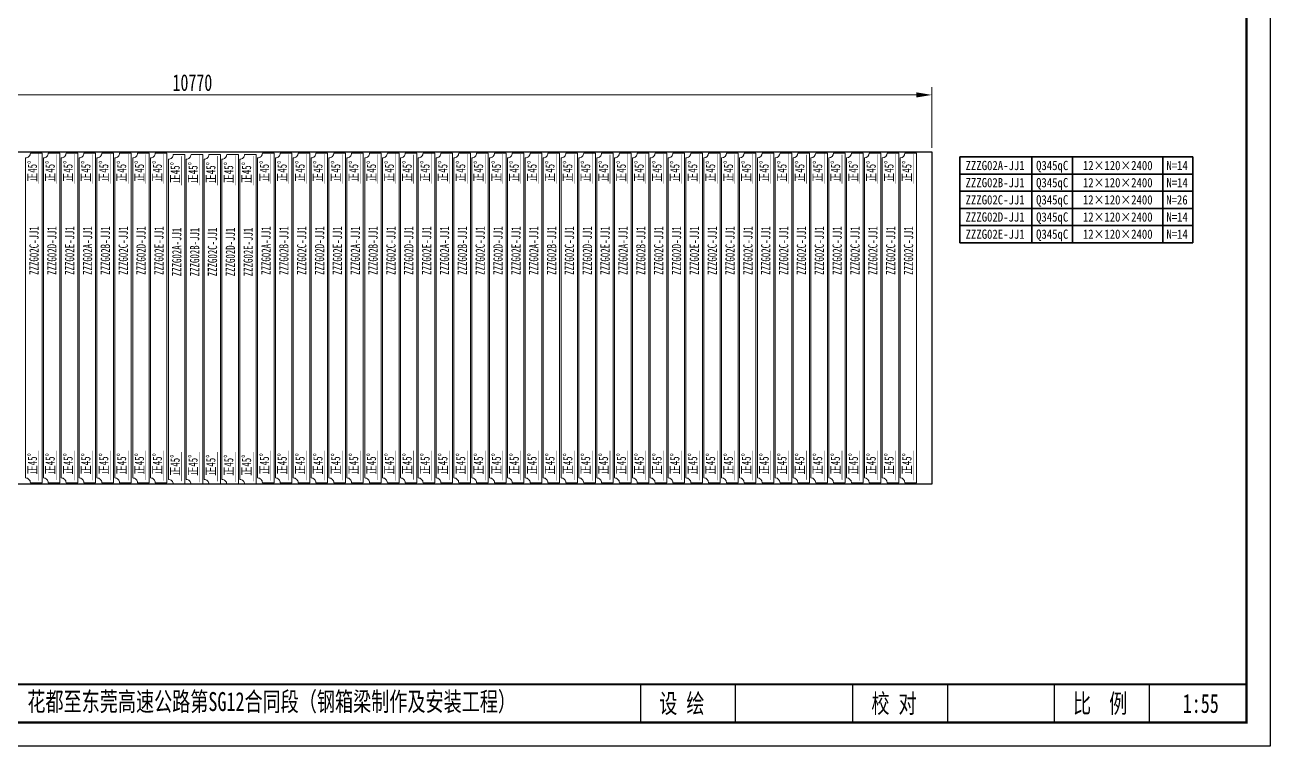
# Model space of a CAD drawing. Extents: x 1629247 to 2251351, y -601856 to -65897.
# Drawn here: x 1870601 to 1879671, y -381680 to -376430 of the extents above; entities that cross this region are included whole.
import ezdxf
from ezdxf.enums import TextEntityAlignment as Align

# ---------------------------------------------------------------- set-up
doc = ezdxf.new("R2010")
doc.units = 0
doc.header["$LTSCALE"] = 2
doc.header["$MEASUREMENT"] = 0
doc.header["$PDMODE"] = 35
doc.header["$PDSIZE"] = 50
doc.linetypes.add('PHANTOM', pattern=[63.5, 31.75, -6.35, 6.35, -6.35, 6.35, -6.35])
doc.layers.get('0').update_dxf_attribs({"linetype": 'CONTINUOUS'})
doc.layers.get('Defpoints').update_dxf_attribs({"linetype": 'CONTINUOUS'})
for name, color, linetype, lineweight in [('1图框轮廓', 7, 'CONTINUOUS', 35), ('2细线层', 41, 'CONTINUOUS', 15), ('标注层', 3, 'CONTINUOUS', 13)]:
    doc.layers.add(name, color=color, linetype=linetype, lineweight=lineweight)
doc.layers.add('A3', color=7, linetype='CONTINUOUS')
doc.styles.add('仿宋', font='仿宋_GB2312_1.ttf', dxfattribs={"width": 0.7})
doc.dimstyles.new('标准标注样式-45', dxfattribs={"dimscale": 45, "dimtxt": 2.7, "dimasz": 2.5, "dimexe": 1.25, "dimexo": 0.625, "dimtad": 1, "dimdec": 0, "dimdsep": 46, "dimtxsty": '仿宋', "dimcen": 2.5, "dimclrd": 3, "dimclre": 3, "dimclrt": 4, "dimazin": 0, "dimtfac": 1, "dimtdec": 0, "dimtmove": 0, "dimatfit": 3, "dimfxl": 1.25, "dimlwd": 13, "dimlwe": 13, "dimarcsym": 0})

# ---------------------------------------------------------------- blocks, each defined once
blk = doc.blocks.new('tukuangA4-')
at = {"layer": 'A3'}
for p, q in [((10266.1, 172.6), (10266.1, 448.8)), ((10956.6, 172.6), (10956.6, 448.8)), ((11811.5, 172.6), (11811.5, 448.8)), ((12501.9, 172.6), (12501.9, 448.8)), ((13280.2, 172.6), (13280.2, 448.8)), ((13970.7, 172.6), (13970.7, 448.8))]:
    blk.add_line(p, q, dxfattribs=at)
blk.add_lwpolyline([(14850, 10500), (14850, 0), (0, 0), (0, 10500)], close=True, dxfattribs=at)
for points, const_width in [([(882.1, 10327.4), (14677.4, 10327.4), (14677.4, 172.6), (882.1, 172.6), (882.1, 10327.4)], 17.3), ([(882.1, 448.8), (14677.4, 448.8)], 13.8)]:
    blk.add_lwpolyline(points, dxfattribs=dict(at, const_width=const_width))
at = {"layer": 'A3', "color": 7, "linetype": 'Continuous', "style": '仿宋', "width": 0.7}
for s, height, p in [('花都至东莞高速公路第SG12合同段（钢箱梁制作及安装工程）', 138.095, (5798.2, 255.1)), ('设 绘', 138.1, (10400.8, 241.5)), ('校 对', 138.1, (11946.1, 241.5)), ('比  例', 138.1, (13414.9, 241.5))]:
    blk.add_text(s, height=height, dxfattribs=at).set_placement(p)
blk = doc.blocks.new('*D198')
at = {"color": 3, "lineweight": 13, "ltscale": 3}
for p, q in [((1866436.3, -377325.1), (1866436.3, -376883.8)), ((1877206.3, -377325.1), (1877206.3, -376883.8))]:
    blk.add_line(p, q, dxfattribs=at)
at = {"color": 3, "linetype": 'ByBlock', "lineweight": 13, "ltscale": 3}
blk.add_line((1877093.8, -376940), (1866548.8, -376940), dxfattribs=at)
at = {"color": 3, "ltscale": 3}
for points in [[(1866548.8, -376921.3), (1866548.8, -376958.8), (1866436.3, -376940)], [(1877093.8, -376921.3), (1877093.8, -376958.8), (1877206.3, -376940)]]:
    blk.add_solid(points, dxfattribs=at)
at = {"layer": 'Defpoints', "color": 0, "ltscale": 3}
for p in [(1866436.3, -376940), (1866436.3, -377353.3), (1877206.3, -377353.3)]:
    blk.add_point(p, dxfattribs=at)
at = {"color": 4, "ltscale": 3, "insert": (1871821.3, -376851.1), "char_height": 121.5, "attachment_point": 5, "style": '仿宋'}
blk.add_mtext('10770', dxfattribs=at)

msp = doc.modelspace()

# ---------------------------------------------------------------- linework, layer by layer
at = {"color": 8, "ltscale": 3}
msp.add_lwpolyline([(1877206.3, -377353.3), (1877206.3, -379773.3), (1866436.3, -379773.3), (1866436.3, -377353.3)], close=True, dxfattribs=at)
at = {"layer": '1图框轮廓', "color": 30, "ltscale": 3}
for p, q in [((1877935.2, -377516.2), (1877935.2, -377391.2)), ((1878232.2, -377516.2), (1878232.2, -377391.2)), ((1878890.7, -377516.2), (1878890.7, -377391.2)), ((1877935.2, -377641.2), (1877935.2, -377516.2)), ((1878232.2, -377641.2), (1878232.2, -377516.2)), ((1878890.7, -377641.2), (1878890.7, -377516.2)), ((1877935.2, -377766.2), (1877935.2, -377641.2)), ((1878232.2, -377766.2), (1878232.2, -377641.2)), ((1878890.7, -377766.2), (1878890.7, -377641.2)), ((1877935.2, -377891.2), (1877935.2, -377766.2)), ((1878232.2, -377891.2), (1878232.2, -377766.2)), ((1878890.7, -377891.2), (1878890.7, -377766.2)), ((1877935.2, -378016.2), (1877935.2, -377891.2)), ((1878232.2, -378016.2), (1878232.2, -377891.2)), ((1878890.7, -378016.2), (1878890.7, -377891.2))]:
    msp.add_line(p, q, dxfattribs=at)
for points in [[(1879107.8, -377391.2), (1877411.7, -377391.2), (1877411.7, -377516.2), (1879107.8, -377516.2)], [(1879107.8, -377516.2), (1877411.7, -377516.2), (1877411.7, -377641.2), (1879107.8, -377641.2)], [(1879107.8, -377641.2), (1877411.7, -377641.2), (1877411.7, -377766.2), (1879107.8, -377766.2)], [(1879107.8, -377766.2), (1877411.7, -377766.2), (1877411.7, -377891.2), (1879107.8, -377891.2)], [(1879107.8, -377891.2), (1877411.7, -377891.2), (1877411.7, -378016.2), (1879107.8, -378016.2)]]:
    msp.add_lwpolyline(points, close=True, dxfattribs=at)
at = {"layer": '2细线层', "color": 1, "ltscale": 3}
for p, q in [((1875666.3, -377363.3), (1875581.3, -377363.3)), ((1875666.3, -379763.3), (1875666.3, -377363.3)), ((1875796.3, -377363.3), (1875711.3, -377363.3)), ((1875796.3, -379763.3), (1875796.3, -377363.3)), ((1875926.3, -377363.3), (1875841.3, -377363.3)), ((1875926.3, -379763.3), (1875926.3, -377363.3)), ((1876056.3, -377363.3), (1875971.3, -377363.3)), ((1876056.3, -379763.3), (1876056.3, -377363.3)), ((1876186.3, -377363.3), (1876101.3, -377363.3)), ((1876186.3, -379763.3), (1876186.3, -377363.3)), ((1876316.3, -377363.3), (1876231.3, -377363.3)), ((1876316.3, -379763.3), (1876316.3, -377363.3)), ((1876446.3, -377363.3), (1876361.3, -377363.3)), ((1876446.3, -379763.3), (1876446.3, -377363.3)), ((1876576.3, -377363.3), (1876491.3, -377363.3)), ((1876576.3, -379763.3), (1876576.3, -377363.3)), ((1876706.3, -377363.3), (1876621.3, -377363.3)), ((1876706.3, -379763.3), (1876706.3, -377363.3)), ((1876836.3, -377363.3), (1876751.3, -377363.3)), ((1876836.3, -379763.3), (1876836.3, -377363.3)), ((1876966.3, -377363.3), (1876881.3, -377363.3)), ((1876966.3, -379763.3), (1876966.3, -377363.3)), ((1877096.3, -377363.3), (1877011.3, -377363.3)), ((1877096.3, -379763.3), (1877096.3, -377363.3)), ((1875546.3, -377398.3), (1875546.3, -379728.3)), ((1875676.3, -377398.3), (1875676.3, -379728.3)), ((1875806.3, -377398.3), (1875806.3, -379728.3)), ((1875936.3, -377398.3), (1875936.3, -379728.3)), ((1876066.3, -377398.3), (1876066.3, -379728.3)), ((1876196.3, -377398.3), (1876196.3, -379728.3)), ((1876326.3, -377398.3), (1876326.3, -379728.3)), ((1876456.3, -377398.3), (1876456.3, -379728.3)), ((1876586.3, -377398.3), (1876586.3, -379728.3)), ((1876716.3, -377398.3), (1876716.3, -379728.3)), ((1876846.3, -377398.3), (1876846.3, -379728.3)), ((1876976.3, -377398.3), (1876976.3, -379728.3)), ((1875581.3, -379763.3), (1875666.3, -379763.3)), ((1875711.3, -379763.3), (1875796.3, -379763.3)), ((1875841.3, -379763.3), (1875926.3, -379763.3)), ((1875971.3, -379763.3), (1876056.3, -379763.3)), ((1876101.3, -379763.3), (1876186.3, -379763.3)), ((1876231.3, -379763.3), (1876316.3, -379763.3)), ((1876361.3, -379763.3), (1876446.3, -379763.3)), ((1876491.3, -379763.3), (1876576.3, -379763.3)), ((1876621.3, -379763.3), (1876706.3, -379763.3)), ((1876751.3, -379763.3), (1876836.3, -379763.3)), ((1876881.3, -379763.3), (1876966.3, -379763.3)), ((1877011.3, -379763.3), (1877096.3, -379763.3))]:
    msp.add_line(p, q, dxfattribs=at)
for points in [[(1870606.3, -377398.3), (1870606.3, -379728.3, -0.414214), (1870641.3, -379763.3), (1870726.3, -379763.3), (1870726.3, -377363.3), (1870641.3, -377363.3, -0.414214)], [(1870736.3, -377398.3), (1870736.3, -379728.3, -0.414214), (1870771.3, -379763.3), (1870856.3, -379763.3), (1870856.3, -377363.3), (1870771.3, -377363.3, -0.414214)], [(1870866.3, -377398.3), (1870866.3, -379728.3, -0.414214), (1870901.3, -379763.3), (1870986.3, -379763.3), (1870986.3, -377363.3), (1870901.3, -377363.3, -0.414214)], [(1870996.3, -377398.3), (1870996.3, -379728.3, -0.414214), (1871031.3, -379763.3), (1871116.3, -379763.3), (1871116.3, -377363.3), (1871031.3, -377363.3, -0.414214)], [(1871126.3, -377398.3), (1871126.3, -379728.3, -0.414214), (1871161.3, -379763.3), (1871246.3, -379763.3), (1871246.3, -377363.3), (1871161.3, -377363.3, -0.414214)], [(1871256.3, -377398.3), (1871256.3, -379728.3, -0.414214), (1871291.3, -379763.3), (1871376.3, -379763.3), (1871376.3, -377363.3), (1871291.3, -377363.3, -0.414214)], [(1871386.3, -377398.3), (1871386.3, -379728.3, -0.414214), (1871421.3, -379763.3), (1871506.3, -379763.3), (1871506.3, -377363.3), (1871421.3, -377363.3, -0.414214)], [(1871516.3, -377398.3), (1871516.3, -379728.3, -0.414214), (1871551.3, -379763.3), (1871636.3, -379763.3), (1871636.3, -377363.3), (1871551.3, -377363.3, -0.414214)], [(1871646.3, -377408.7), (1871646.3, -379738.7, -0.414214), (1871681.3, -379773.7), (1871766.3, -379773.7), (1871766.3, -377373.7), (1871681.3, -377373.7, -0.414214)], [(1871776.3, -377408.7), (1871776.3, -379738.7, -0.414214), (1871811.3, -379773.7), (1871896.3, -379773.7), (1871896.3, -377373.7), (1871811.3, -377373.7, -0.414214)], [(1871906.3, -377408.7), (1871906.3, -379738.7, -0.414214), (1871941.3, -379773.7), (1872026.3, -379773.7), (1872026.3, -377373.7), (1871941.3, -377373.7, -0.414214)], [(1872036.3, -377408.7), (1872036.3, -379738.7, -0.414214), (1872071.3, -379773.7), (1872156.3, -379773.7), (1872156.3, -377373.7), (1872071.3, -377373.7, -0.414214)], [(1872166.3, -377408.7), (1872166.3, -379738.7, -0.414214), (1872201.3, -379773.7), (1872286.3, -379773.7), (1872286.3, -377373.7), (1872201.3, -377373.7, -0.414214)], [(1872296.3, -377398.3), (1872296.3, -379728.3, -0.414214), (1872331.3, -379763.3), (1872416.3, -379763.3), (1872416.3, -377363.3), (1872331.3, -377363.3, -0.414214)], [(1872426.3, -377398.3), (1872426.3, -379728.3, -0.414214), (1872461.3, -379763.3), (1872546.3, -379763.3), (1872546.3, -377363.3), (1872461.3, -377363.3, -0.414214)], [(1872556.3, -377398.3), (1872556.3, -379728.3, -0.414214), (1872591.3, -379763.3), (1872676.3, -379763.3), (1872676.3, -377363.3), (1872591.3, -377363.3, -0.414214)], [(1872686.3, -377398.3), (1872686.3, -379728.3, -0.414214), (1872721.3, -379763.3), (1872806.3, -379763.3), (1872806.3, -377363.3), (1872721.3, -377363.3, -0.414214)], [(1872816.3, -377398.3), (1872816.3, -379728.3, -0.414214), (1872851.3, -379763.3), (1872936.3, -379763.3), (1872936.3, -377363.3), (1872851.3, -377363.3, -0.414214)], [(1872946.3, -377398.3), (1872946.3, -379728.3, -0.414214), (1872981.3, -379763.3), (1873066.3, -379763.3), (1873066.3, -377363.3), (1872981.3, -377363.3, -0.414214)], [(1873076.3, -377398.3), (1873076.3, -379728.3, -0.414214), (1873111.3, -379763.3), (1873196.3, -379763.3), (1873196.3, -377363.3), (1873111.3, -377363.3, -0.414214)], [(1873206.3, -377398.3), (1873206.3, -379728.3, -0.414214), (1873241.3, -379763.3), (1873326.3, -379763.3), (1873326.3, -377363.3), (1873241.3, -377363.3, -0.414214)], [(1873336.3, -377398.3), (1873336.3, -379728.3, -0.414214), (1873371.3, -379763.3), (1873456.3, -379763.3), (1873456.3, -377363.3), (1873371.3, -377363.3, -0.414214)], [(1873466.3, -377398.3), (1873466.3, -379728.3, -0.414214), (1873501.3, -379763.3), (1873586.3, -379763.3), (1873586.3, -377363.3), (1873501.3, -377363.3, -0.414214)], [(1873596.3, -377398.3), (1873596.3, -379728.3, -0.414214), (1873631.3, -379763.3), (1873716.3, -379763.3), (1873716.3, -377363.3), (1873631.3, -377363.3, -0.414214)], [(1873726.3, -377398.3), (1873726.3, -379728.3, -0.414214), (1873761.3, -379763.3), (1873846.3, -379763.3), (1873846.3, -377363.3), (1873761.3, -377363.3, -0.414214)], [(1873856.3, -377398.3), (1873856.3, -379728.3, -0.414214), (1873891.3, -379763.3), (1873976.3, -379763.3), (1873976.3, -377363.3), (1873891.3, -377363.3, -0.414214)], [(1873986.3, -377398.3), (1873986.3, -379728.3, -0.414214), (1874021.3, -379763.3), (1874106.3, -379763.3), (1874106.3, -377363.3), (1874021.3, -377363.3, -0.414214)], [(1874116.3, -377398.3), (1874116.3, -379728.3, -0.414214), (1874151.3, -379763.3), (1874236.3, -379763.3), (1874236.3, -377363.3), (1874151.3, -377363.3, -0.414214)], [(1874246.3, -377398.3), (1874246.3, -379728.3, -0.414214), (1874281.3, -379763.3), (1874366.3, -379763.3), (1874366.3, -377363.3), (1874281.3, -377363.3, -0.414214)], [(1874376.3, -377398.3), (1874376.3, -379728.3, -0.414214), (1874411.3, -379763.3), (1874496.3, -379763.3), (1874496.3, -377363.3), (1874411.3, -377363.3, -0.414214)], [(1874506.3, -377398.3), (1874506.3, -379728.3, -0.414214), (1874541.3, -379763.3), (1874626.3, -379763.3), (1874626.3, -377363.3), (1874541.3, -377363.3, -0.414214)], [(1874636.3, -377398.3), (1874636.3, -379728.3, -0.414214), (1874671.3, -379763.3), (1874756.3, -379763.3), (1874756.3, -377363.3), (1874671.3, -377363.3, -0.414214)], [(1874766.3, -377398.3), (1874766.3, -379728.3, -0.414214), (1874801.3, -379763.3), (1874886.3, -379763.3), (1874886.3, -377363.3), (1874801.3, -377363.3, -0.414214)], [(1874896.3, -377398.3), (1874896.3, -379728.3, -0.414214), (1874931.3, -379763.3), (1875016.3, -379763.3), (1875016.3, -377363.3), (1874931.3, -377363.3, -0.414214)], [(1875026.3, -377398.3), (1875026.3, -379728.3, -0.414214), (1875061.3, -379763.3), (1875146.3, -379763.3), (1875146.3, -377363.3), (1875061.3, -377363.3, -0.414214)], [(1875156.3, -377398.3), (1875156.3, -379728.3, -0.414214), (1875191.3, -379763.3), (1875276.3, -379763.3), (1875276.3, -377363.3), (1875191.3, -377363.3, -0.414214)], [(1875286.3, -377398.3), (1875286.3, -379728.3, -0.414214), (1875321.3, -379763.3), (1875406.3, -379763.3), (1875406.3, -377363.3), (1875321.3, -377363.3, -0.414214)], [(1875416.3, -377398.3), (1875416.3, -379728.3, -0.414214), (1875451.3, -379763.3), (1875536.3, -379763.3), (1875536.3, -377363.3), (1875451.3, -377363.3, -0.414214)]]:
    msp.add_lwpolyline(points, format="xyb", close=True, dxfattribs=at)
for centre, start, end in [((1875546.3, -377363.3), 270, 360), ((1875676.3, -377363.3), 270, 0), ((1875806.3, -377363.3), 270, 360), ((1875936.3, -377363.3), 270, 0), ((1876066.3, -377363.3), 270, 0), ((1876196.3, -377363.3), 270, 360), ((1876326.3, -377363.3), 270, 0), ((1876456.3, -377363.3), 270, 360), ((1876586.3, -377363.3), 270, 0), ((1876716.3, -377363.3), 270, 0), ((1876846.3, -377363.3), 270, 360), ((1876976.3, -377363.3), 270, 0), ((1875546.3, -379763.3), 0, 90), ((1875676.3, -379763.3), 0, 90), ((1875806.3, -379763.3), 0, 90), ((1875936.3, -379763.3), 0, 90), ((1876066.3, -379763.3), 0, 90), ((1876196.3, -379763.3), 0, 90), ((1876326.3, -379763.3), 0, 90), ((1876456.3, -379763.3), 0, 90), ((1876586.3, -379763.3), 0, 90), ((1876716.3, -379763.3), 0, 90), ((1876846.3, -379763.3), 0, 90), ((1876976.3, -379763.3), 0, 90)]:
    msp.add_arc(centre, 35, start, end, dxfattribs=at)
at = {"layer": '标注层', "color": 42}
for points in [[(1870703, -377367.4, 0, 13.9, 0), (1870703, -377409, 2.78, 2.78, 0), (1870703, -377587.2, 2.78, 2.78, 0)], [(1870833, -377367.4, 0, 13.9, 0), (1870833, -377409, 2.78, 2.78, 0), (1870833, -377587.2, 2.78, 2.78, 0)], [(1870963, -377367.4, 0, 13.9, 0), (1870963, -377409, 2.78, 2.78, 0), (1870963, -377587.2, 2.78, 2.78, 0)], [(1871093, -377367.4, 0, 13.9, 0), (1871093, -377409, 2.78, 2.78, 0), (1871093, -377587.2, 2.78, 2.78, 0)], [(1871223, -377367.4, 0, 13.9, 0), (1871223, -377409, 2.78, 2.78, 0), (1871223, -377587.2, 2.78, 2.78, 0)], [(1871353, -377367.4, 0, 13.9, 0), (1871353, -377409, 2.78, 2.78, 0), (1871353, -377587.2, 2.78, 2.78, 0)], [(1871483, -377367.4, 0, 13.9, 0), (1871483, -377409, 2.78, 2.78, 0), (1871483, -377587.2, 2.78, 2.78, 0)], [(1871613, -377367.4, 0, 13.9, 0), (1871613, -377409, 2.78, 2.78, 0), (1871613, -377587.2, 2.78, 2.78, 0)], [(1871743, -377377.9, 0, 13.9, 0), (1871743, -377419.4, 2.78, 2.78, 0), (1871743, -377597.7, 2.78, 2.78, 0)], [(1871873, -377377.9, 0, 13.9, 0), (1871873, -377419.4, 2.78, 2.78, 0), (1871873, -377597.7, 2.78, 2.78, 0)], [(1872003, -377377.9, 0, 13.9, 0), (1872003, -377419.4, 2.78, 2.78, 0), (1872003, -377597.7, 2.78, 2.78, 0)], [(1872133, -377377.9, 0, 13.9, 0), (1872133, -377419.4, 2.78, 2.78, 0), (1872133, -377597.7, 2.78, 2.78, 0)], [(1872263, -377377.9, 0, 13.9, 0), (1872263, -377419.4, 2.78, 2.78, 0), (1872263, -377597.7, 2.78, 2.78, 0)], [(1872393, -377367.4, 0, 13.9, 0), (1872393, -377409, 2.78, 2.78, 0), (1872393, -377587.2, 2.78, 2.78, 0)], [(1872523, -377367.4, 0, 13.9, 0), (1872523, -377409, 2.78, 2.78, 0), (1872523, -377587.2, 2.78, 2.78, 0)], [(1872653, -377367.4, 0, 13.9, 0), (1872653, -377409, 2.78, 2.78, 0), (1872653, -377587.2, 2.78, 2.78, 0)], [(1872783, -377367.4, 0, 13.9, 0), (1872783, -377409, 2.78, 2.78, 0), (1872783, -377587.2, 2.78, 2.78, 0)], [(1872913, -377367.4, 0, 13.9, 0), (1872913, -377409, 2.78, 2.78, 0), (1872913, -377587.2, 2.78, 2.78, 0)], [(1873043, -377367.4, 0, 13.9, 0), (1873043, -377409, 2.78, 2.78, 0), (1873043, -377587.2, 2.78, 2.78, 0)], [(1873173, -377367.4, 0, 13.9, 0), (1873173, -377409, 2.78, 2.78, 0), (1873173, -377587.2, 2.78, 2.78, 0)], [(1873303, -377367.4, 0, 13.9, 0), (1873303, -377409, 2.78, 2.78, 0), (1873303, -377587.2, 2.78, 2.78, 0)], [(1873433, -377367.4, 0, 13.9, 0), (1873433, -377409, 2.78, 2.78, 0), (1873433, -377587.2, 2.78, 2.78, 0)], [(1873563, -377367.4, 0, 13.9, 0), (1873563, -377409, 2.78, 2.78, 0), (1873563, -377587.2, 2.78, 2.78, 0)], [(1873693, -377367.4, 0, 13.9, 0), (1873693, -377409, 2.78, 2.78, 0), (1873693, -377587.2, 2.78, 2.78, 0)], [(1873823, -377367.4, 0, 13.9, 0), (1873823, -377409, 2.78, 2.78, 0), (1873823, -377587.2, 2.78, 2.78, 0)], [(1873953, -377367.4, 0, 13.9, 0), (1873953, -377409, 2.78, 2.78, 0), (1873953, -377587.2, 2.78, 2.78, 0)], [(1874083, -377367.4, 0, 13.9, 0), (1874083, -377409, 2.78, 2.78, 0), (1874083, -377587.2, 2.78, 2.78, 0)], [(1874213, -377367.4, 0, 13.9, 0), (1874213, -377409, 2.78, 2.78, 0), (1874213, -377587.2, 2.78, 2.78, 0)], [(1874343, -377367.4, 0, 13.9, 0), (1874343, -377409, 2.78, 2.78, 0), (1874343, -377587.2, 2.78, 2.78, 0)], [(1874473, -377367.4, 0, 13.9, 0), (1874473, -377409, 2.78, 2.78, 0), (1874473, -377587.2, 2.78, 2.78, 0)], [(1874603, -377367.4, 0, 13.9, 0), (1874603, -377409, 2.78, 2.78, 0), (1874603, -377587.2, 2.78, 2.78, 0)], [(1874733, -377367.4, 0, 13.9, 0), (1874733, -377409, 2.78, 2.78, 0), (1874733, -377587.2, 2.78, 2.78, 0)], [(1874863, -377367.4, 0, 13.9, 0), (1874863, -377409, 2.78, 2.78, 0), (1874863, -377587.2, 2.78, 2.78, 0)], [(1874993, -377367.4, 0, 13.9, 0), (1874993, -377409, 2.78, 2.78, 0), (1874993, -377587.2, 2.78, 2.78, 0)], [(1875123, -377367.4, 0, 13.9, 0), (1875123, -377409, 2.78, 2.78, 0), (1875123, -377587.2, 2.78, 2.78, 0)], [(1875253, -377367.4, 0, 13.9, 0), (1875253, -377409, 2.78, 2.78, 0), (1875253, -377587.2, 2.78, 2.78, 0)], [(1875383, -377367.4, 0, 13.9, 0), (1875383, -377409, 2.78, 2.78, 0), (1875383, -377587.2, 2.78, 2.78, 0)], [(1875513, -377367.4, 0, 13.9, 0), (1875513, -377409, 2.78, 2.78, 0), (1875513, -377587.2, 2.78, 2.78, 0)], [(1875643, -377367.4, 0, 13.9, 0), (1875643, -377409, 2.78, 2.78, 0), (1875643, -377587.2, 2.78, 2.78, 0)], [(1875773, -377367.4, 0, 13.9, 0), (1875773, -377409, 2.78, 2.78, 0), (1875773, -377587.2, 2.78, 2.78, 0)], [(1875903, -377367.4, 0, 13.9, 0), (1875903, -377409, 2.78, 2.78, 0), (1875903, -377587.2, 2.78, 2.78, 0)], [(1876033, -377367.4, 0, 13.9, 0), (1876033, -377409, 2.78, 2.78, 0), (1876033, -377587.2, 2.78, 2.78, 0)], [(1876163, -377367.4, 0, 13.9, 0), (1876163, -377409, 2.78, 2.78, 0), (1876163, -377587.2, 2.78, 2.78, 0)], [(1876293, -377367.4, 0, 13.9, 0), (1876293, -377409, 2.78, 2.78, 0), (1876293, -377587.2, 2.78, 2.78, 0)], [(1876423, -377367.4, 0, 13.9, 0), (1876423, -377409, 2.78, 2.78, 0), (1876423, -377587.2, 2.78, 2.78, 0)], [(1876553, -377367.4, 0, 13.9, 0), (1876553, -377409, 2.78, 2.78, 0), (1876553, -377587.2, 2.78, 2.78, 0)], [(1876683, -377367.4, 0, 13.9, 0), (1876683, -377409, 2.78, 2.78, 0), (1876683, -377587.2, 2.78, 2.78, 0)], [(1876813, -377367.4, 0, 13.9, 0), (1876813, -377409, 2.78, 2.78, 0), (1876813, -377587.2, 2.78, 2.78, 0)], [(1876943, -377367.4, 0, 13.9, 0), (1876943, -377409, 2.78, 2.78, 0), (1876943, -377587.2, 2.78, 2.78, 0)], [(1877073, -377367.4, 0, 13.9, 0), (1877073, -377409, 2.78, 2.78, 0), (1877073, -377587.2, 2.78, 2.78, 0)], [(1870703, -379749.4, 0, 13.9, 0), (1870703, -379707.9, 2.78, 2.78, 0), (1870703, -379529.6, 2.78, 2.78, 0)], [(1870833, -379749.4, 0, 13.9, 0), (1870833, -379707.9, 2.78, 2.78, 0), (1870833, -379529.6, 2.78, 2.78, 0)], [(1870963, -379749.4, 0, 13.9, 0), (1870963, -379707.9, 2.78, 2.78, 0), (1870963, -379529.6, 2.78, 2.78, 0)], [(1871093, -379749.4, 0, 13.9, 0), (1871093, -379707.9, 2.78, 2.78, 0), (1871093, -379529.6, 2.78, 2.78, 0)], [(1871223, -379749.4, 0, 13.9, 0), (1871223, -379707.9, 2.78, 2.78, 0), (1871223, -379529.6, 2.78, 2.78, 0)], [(1871353, -379749.4, 0, 13.9, 0), (1871353, -379707.9, 2.78, 2.78, 0), (1871353, -379529.6, 2.78, 2.78, 0)], [(1871483, -379749.4, 0, 13.9, 0), (1871483, -379707.9, 2.78, 2.78, 0), (1871483, -379529.6, 2.78, 2.78, 0)], [(1871613, -379749.4, 0, 13.9, 0), (1871613, -379707.9, 2.78, 2.78, 0), (1871613, -379529.6, 2.78, 2.78, 0)], [(1871743, -379759.8, 0, 13.9, 0), (1871743, -379718.3, 2.78, 2.78, 0), (1871743, -379540.1, 2.78, 2.78, 0)], [(1871873, -379759.8, 0, 13.9, 0), (1871873, -379718.3, 2.78, 2.78, 0), (1871873, -379540.1, 2.78, 2.78, 0)], [(1872003, -379759.8, 0, 13.9, 0), (1872003, -379718.3, 2.78, 2.78, 0), (1872003, -379540.1, 2.78, 2.78, 0)], [(1872133, -379759.8, 0, 13.9, 0), (1872133, -379718.3, 2.78, 2.78, 0), (1872133, -379540.1, 2.78, 2.78, 0)], [(1872263, -379759.8, 0, 13.9, 0), (1872263, -379718.3, 2.78, 2.78, 0), (1872263, -379540.1, 2.78, 2.78, 0)], [(1872393, -379749.4, 0, 13.9, 0), (1872393, -379707.9, 2.78, 2.78, 0), (1872393, -379529.6, 2.78, 2.78, 0)], [(1872523, -379749.4, 0, 13.9, 0), (1872523, -379707.9, 2.78, 2.78, 0), (1872523, -379529.6, 2.78, 2.78, 0)], [(1872653, -379749.4, 0, 13.9, 0), (1872653, -379707.9, 2.78, 2.78, 0), (1872653, -379529.6, 2.78, 2.78, 0)], [(1872783, -379749.4, 0, 13.9, 0), (1872783, -379707.9, 2.78, 2.78, 0), (1872783, -379529.6, 2.78, 2.78, 0)], [(1872913, -379749.4, 0, 13.9, 0), (1872913, -379707.9, 2.78, 2.78, 0), (1872913, -379529.6, 2.78, 2.78, 0)], [(1873043, -379749.4, 0, 13.9, 0), (1873043, -379707.9, 2.78, 2.78, 0), (1873043, -379529.6, 2.78, 2.78, 0)], [(1873173, -379749.4, 0, 13.9, 0), (1873173, -379707.9, 2.78, 2.78, 0), (1873173, -379529.6, 2.78, 2.78, 0)], [(1873303, -379749.4, 0, 13.9, 0), (1873303, -379707.9, 2.78, 2.78, 0), (1873303, -379529.6, 2.78, 2.78, 0)], [(1873433, -379749.4, 0, 13.9, 0), (1873433, -379707.9, 2.78, 2.78, 0), (1873433, -379529.6, 2.78, 2.78, 0)], [(1873563, -379749.4, 0, 13.9, 0), (1873563, -379707.9, 2.78, 2.78, 0), (1873563, -379529.6, 2.78, 2.78, 0)], [(1873693, -379749.4, 0, 13.9, 0), (1873693, -379707.9, 2.78, 2.78, 0), (1873693, -379529.6, 2.78, 2.78, 0)], [(1873823, -379749.4, 0, 13.9, 0), (1873823, -379707.9, 2.78, 2.78, 0), (1873823, -379529.6, 2.78, 2.78, 0)], [(1873953, -379749.4, 0, 13.9, 0), (1873953, -379707.9, 2.78, 2.78, 0), (1873953, -379529.6, 2.78, 2.78, 0)], [(1874083, -379749.4, 0, 13.9, 0), (1874083, -379707.9, 2.78, 2.78, 0), (1874083, -379529.6, 2.78, 2.78, 0)], [(1874213, -379749.4, 0, 13.9, 0), (1874213, -379707.9, 2.78, 2.78, 0), (1874213, -379529.6, 2.78, 2.78, 0)], [(1874343, -379749.4, 0, 13.9, 0), (1874343, -379707.9, 2.78, 2.78, 0), (1874343, -379529.6, 2.78, 2.78, 0)], [(1874473, -379749.4, 0, 13.9, 0), (1874473, -379707.9, 2.78, 2.78, 0), (1874473, -379529.6, 2.78, 2.78, 0)], [(1874603, -379749.4, 0, 13.9, 0), (1874603, -379707.9, 2.78, 2.78, 0), (1874603, -379529.6, 2.78, 2.78, 0)], [(1874733, -379749.4, 0, 13.9, 0), (1874733, -379707.9, 2.78, 2.78, 0), (1874733, -379529.6, 2.78, 2.78, 0)], [(1874863, -379749.4, 0, 13.9, 0), (1874863, -379707.9, 2.78, 2.78, 0), (1874863, -379529.6, 2.78, 2.78, 0)], [(1874993, -379749.4, 0, 13.9, 0), (1874993, -379707.9, 2.78, 2.78, 0), (1874993, -379529.6, 2.78, 2.78, 0)], [(1875123, -379749.4, 0, 13.9, 0), (1875123, -379707.9, 2.78, 2.78, 0), (1875123, -379529.6, 2.78, 2.78, 0)], [(1875253, -379749.4, 0, 13.9, 0), (1875253, -379707.9, 2.78, 2.78, 0), (1875253, -379529.6, 2.78, 2.78, 0)], [(1875383, -379749.4, 0, 13.9, 0), (1875383, -379707.9, 2.78, 2.78, 0), (1875383, -379529.6, 2.78, 2.78, 0)], [(1875513, -379749.4, 0, 13.9, 0), (1875513, -379707.9, 2.78, 2.78, 0), (1875513, -379529.6, 2.78, 2.78, 0)], [(1875643, -379749.4, 0, 13.9, 0), (1875643, -379707.9, 2.78, 2.78, 0), (1875643, -379529.6, 2.78, 2.78, 0)], [(1875773, -379749.4, 0, 13.9, 0), (1875773, -379707.9, 2.78, 2.78, 0), (1875773, -379529.6, 2.78, 2.78, 0)], [(1875903, -379749.4, 0, 13.9, 0), (1875903, -379707.9, 2.78, 2.78, 0), (1875903, -379529.6, 2.78, 2.78, 0)], [(1876033, -379749.4, 0, 13.9, 0), (1876033, -379707.9, 2.78, 2.78, 0), (1876033, -379529.6, 2.78, 2.78, 0)], [(1876163, -379749.4, 0, 13.9, 0), (1876163, -379707.9, 2.78, 2.78, 0), (1876163, -379529.6, 2.78, 2.78, 0)], [(1876293, -379749.4, 0, 13.9, 0), (1876293, -379707.9, 2.78, 2.78, 0), (1876293, -379529.6, 2.78, 2.78, 0)], [(1876423, -379749.4, 0, 13.9, 0), (1876423, -379707.9, 2.78, 2.78, 0), (1876423, -379529.6, 2.78, 2.78, 0)], [(1876553, -379749.4, 0, 13.9, 0), (1876553, -379707.9, 2.78, 2.78, 0), (1876553, -379529.6, 2.78, 2.78, 0)], [(1876683, -379749.4, 0, 13.9, 0), (1876683, -379707.9, 2.78, 2.78, 0), (1876683, -379529.6, 2.78, 2.78, 0)], [(1876813, -379749.4, 0, 13.9, 0), (1876813, -379707.9, 2.78, 2.78, 0), (1876813, -379529.6, 2.78, 2.78, 0)], [(1876943, -379749.4, 0, 13.9, 0), (1876943, -379707.9, 2.78, 2.78, 0), (1876943, -379529.6, 2.78, 2.78, 0)], [(1877073, -379749.4, 0, 13.9, 0), (1877073, -379707.9, 2.78, 2.78, 0), (1877073, -379529.6, 2.78, 2.78, 0)]]:
    msp.add_lwpolyline(points, format="xyseb", dxfattribs=at)

# ---------------------------------------------------------------- block references
at = {"color": 8}
msp.add_blockref('tukuangA4-', (1864821, -381680.5), dxfattribs=at)

# ---------------------------------------------------------------- texts
at = {"color": 7, "style": '仿宋', "width": 0.85}
for s, p in [(' ZZZG02A-JJ1', (1877414.2, -377453.7)), (' ZZZG02B-JJ1', (1877414.2, -377578.7)), (' ZZZG02C-JJ1', (1877414.2, -377703.7)), (' ZZZG02D-JJ1', (1877414.2, -377828.7)), (' ZZZG02E-JJ1', (1877414.2, -377953.7))]:
    msp.add_text(s, height=67.5, dxfattribs=at).set_placement(p, align=Align.MIDDLE_LEFT)
for s, p in [('Q345qC', (1878083.7, -377453.7)), ('12×120×2400', (1878561.4, -377453.7)), ('N=14', (1878993.9, -377453.7)), ('Q345qC', (1878083.7, -377578.7)), ('12×120×2400', (1878561.4, -377578.7)), ('N=14', (1878993.9, -377578.7)), ('Q345qC', (1878083.7, -377703.7)), ('12×120×2400', (1878561.4, -377703.7)), ('N=26', (1878992.6, -377703.7)), ('Q345qC', (1878083.7, -377828.7)), ('12×120×2400', (1878561.4, -377828.7)), ('N=14', (1878993.9, -377828.7)), ('Q345qC', (1878083.7, -377953.7)), ('12×120×2400', (1878561.4, -377953.7)), ('N=14', (1878993.9, -377953.7))]:
    msp.add_text(s, height=67.5, dxfattribs=at).set_placement(p, align=Align.MIDDLE_CENTER)
at = {"color": 6, "linetype": 'PHANTOM', "ltscale": 10, "style": '仿宋', "width": 0.7}
for s, p in [('ZZZG02C-JJ1', (1870701.2, -378249.9)), ('ZZZG02D-JJ1', (1870831.2, -378249.9)), ('ZZZG02E-JJ1', (1870961.2, -378249.9)), ('ZZZG02A-JJ1', (1871091.2, -378249.9)), ('ZZZG02B-JJ1', (1871221.2, -378249.9)), ('ZZZG02C-JJ1', (1871351.2, -378249.9)), ('ZZZG02D-JJ1', (1871481.2, -378249.9)), ('ZZZG02E-JJ1', (1871611.2, -378249.9)), ('ZZZG02A-JJ1', (1871741.2, -378260.3)), ('ZZZG02B-JJ1', (1871871.2, -378260.3)), ('ZZZG02C-JJ1', (1872001.2, -378260.3)), ('ZZZG02D-JJ1', (1872131.2, -378260.3)), ('ZZZG02E-JJ1', (1872261.2, -378260.3)), ('ZZZG02A-JJ1', (1872391.2, -378249.9)), ('ZZZG02B-JJ1', (1872521.2, -378249.9)), ('ZZZG02C-JJ1', (1872651.2, -378249.9)), ('ZZZG02D-JJ1', (1872781.2, -378249.9)), ('ZZZG02E-JJ1', (1872911.2, -378249.9)), ('ZZZG02A-JJ1', (1873041.2, -378249.9)), ('ZZZG02B-JJ1', (1873171.2, -378249.9)), ('ZZZG02C-JJ1', (1873301.2, -378249.9)), ('ZZZG02D-JJ1', (1873431.2, -378249.9)), ('ZZZG02E-JJ1', (1873561.2, -378249.9)), ('ZZZG02A-JJ1', (1873691.2, -378249.9)), ('ZZZG02B-JJ1', (1873821.2, -378249.9)), ('ZZZG02C-JJ1', (1873951.2, -378249.9)), ('ZZZG02D-JJ1', (1874081.2, -378249.9)), ('ZZZG02E-JJ1', (1874211.2, -378249.9)), ('ZZZG02A-JJ1', (1874341.2, -378249.9)), ('ZZZG02B-JJ1', (1874471.2, -378249.9)), ('ZZZG02C-JJ1', (1874601.2, -378249.9)), ('ZZZG02D-JJ1', (1874731.2, -378249.9)), ('ZZZG02E-JJ1', (1874861.2, -378249.9)), ('ZZZG02A-JJ1', (1874991.2, -378249.9)), ('ZZZG02B-JJ1', (1875121.2, -378249.9)), ('ZZZG02C-JJ1', (1875251.2, -378249.9)), ('ZZZG02D-JJ1', (1875381.2, -378249.9)), ('ZZZG02E-JJ1', (1875511.2, -378249.9)), ('ZZZG02C-JJ1', (1875641.2, -378249.9)), ('ZZZG02C-JJ1', (1875771.2, -378249.9)), ('ZZZG02C-JJ1', (1875901.2, -378249.9)), ('ZZZG02C-JJ1', (1876031.2, -378249.9)), ('ZZZG02C-JJ1', (1876161.2, -378249.9)), ('ZZZG02C-JJ1', (1876291.2, -378249.9)), ('ZZZG02C-JJ1', (1876421.2, -378249.9)), ('ZZZG02C-JJ1', (1876551.2, -378249.9)), ('ZZZG02C-JJ1', (1876681.2, -378249.9)), ('ZZZG02C-JJ1', (1876811.2, -378249.9)), ('ZZZG02C-JJ1', (1876941.2, -378249.9)), ('ZZZG02C-JJ1', (1877071.2, -378249.9))]:
    msp.add_text(s, height=67.5, rotation=90, dxfattribs=at).set_placement(p)
at = {"layer": 'A3', "color": 7, "linetype": 'Continuous', "style": '仿宋', "width": 0.7}
msp.add_text('1:55', height=138.1, dxfattribs=at).set_placement((1879034.3, -381438.9))
at = {"layer": '标注层', "color": 42, "style": '仿宋', "width": 0.7}
for p in [(1870689, -377572.8), (1870819, -377572.8), (1870949, -377572.8), (1871079, -377572.8), (1871209, -377572.8), (1871339, -377572.8), (1871469, -377572.8), (1871599, -377572.8), (1871729, -377583.2), (1871859, -377583.2), (1871989, -377583.2), (1872119, -377583.2), (1872249, -377583.2), (1872379, -377572.8), (1872509, -377572.8), (1872639, -377572.8), (1872769, -377572.8), (1872899, -377572.8), (1873029, -377572.8), (1873159, -377572.8), (1873289, -377572.8), (1873419, -377572.8), (1873549, -377572.8), (1873679, -377572.8), (1873809, -377572.8), (1873939, -377572.8), (1874069, -377572.8), (1874199, -377572.8), (1874329, -377572.8), (1874459, -377572.8), (1874589, -377572.8), (1874719, -377572.8), (1874849, -377572.8), (1874979, -377572.8), (1875109, -377572.8), (1875239, -377572.8), (1875369, -377572.8), (1875499, -377572.8), (1875629, -377572.8), (1875759, -377572.8), (1875889, -377572.8), (1876019, -377572.8), (1876149, -377572.8), (1876279, -377572.8), (1876409, -377572.8), (1876539, -377572.8), (1876669, -377572.8), (1876799, -377572.8), (1876929, -377572.8), (1877059, -377572.8), (1870689, -379702.2), (1870819, -379702.2), (1870949, -379702.2), (1871079, -379702.2), (1871209, -379702.2), (1871339, -379702.2), (1871469, -379702.2), (1871599, -379702.2), (1871729, -379712.6), (1871859, -379712.6), (1871989, -379712.6), (1872119, -379712.6), (1872249, -379712.6), (1872379, -379702.2), (1872509, -379702.2), (1872639, -379702.2), (1872769, -379702.2), (1872899, -379702.2), (1873029, -379702.2), (1873159, -379702.2), (1873289, -379702.2), (1873419, -379702.2), (1873549, -379702.2), (1873679, -379702.2), (1873809, -379702.2), (1873939, -379702.2), (1874069, -379702.2), (1874199, -379702.2), (1874329, -379702.2), (1874459, -379702.2), (1874589, -379702.2), (1874719, -379702.2), (1874849, -379702.2), (1874979, -379702.2), (1875109, -379702.2), (1875239, -379702.2), (1875369, -379702.2), (1875499, -379702.2), (1875629, -379702.2), (1875759, -379702.2), (1875889, -379702.2), (1876019, -379702.2), (1876149, -379702.2), (1876279, -379702.2), (1876409, -379702.2), (1876539, -379702.2), (1876669, -379702.2), (1876799, -379702.2), (1876929, -379702.2), (1877059, -379702.2)]:
    msp.add_text('正45%%D', height=67.5, rotation=90, dxfattribs=at).set_placement(p)

# ---------------------------------------------------------------- dimensions: what is measured, and where the dimension line sits
at = {"color": 8, "ltscale": 3}
dim = msp.add_linear_dim(base=(1866436.3, -376940), p1=(1877206.3, -377353.3), p2=(1866436.3, -377353.3), dimstyle='标准标注样式-45', dxfattribs=at)
dim.commit()
dim.dimension.update_dxf_attribs({"geometry": '*D198', "text_midpoint": (1871821.3, -376851.1)})

doc.saveas('drawing.dxf')
